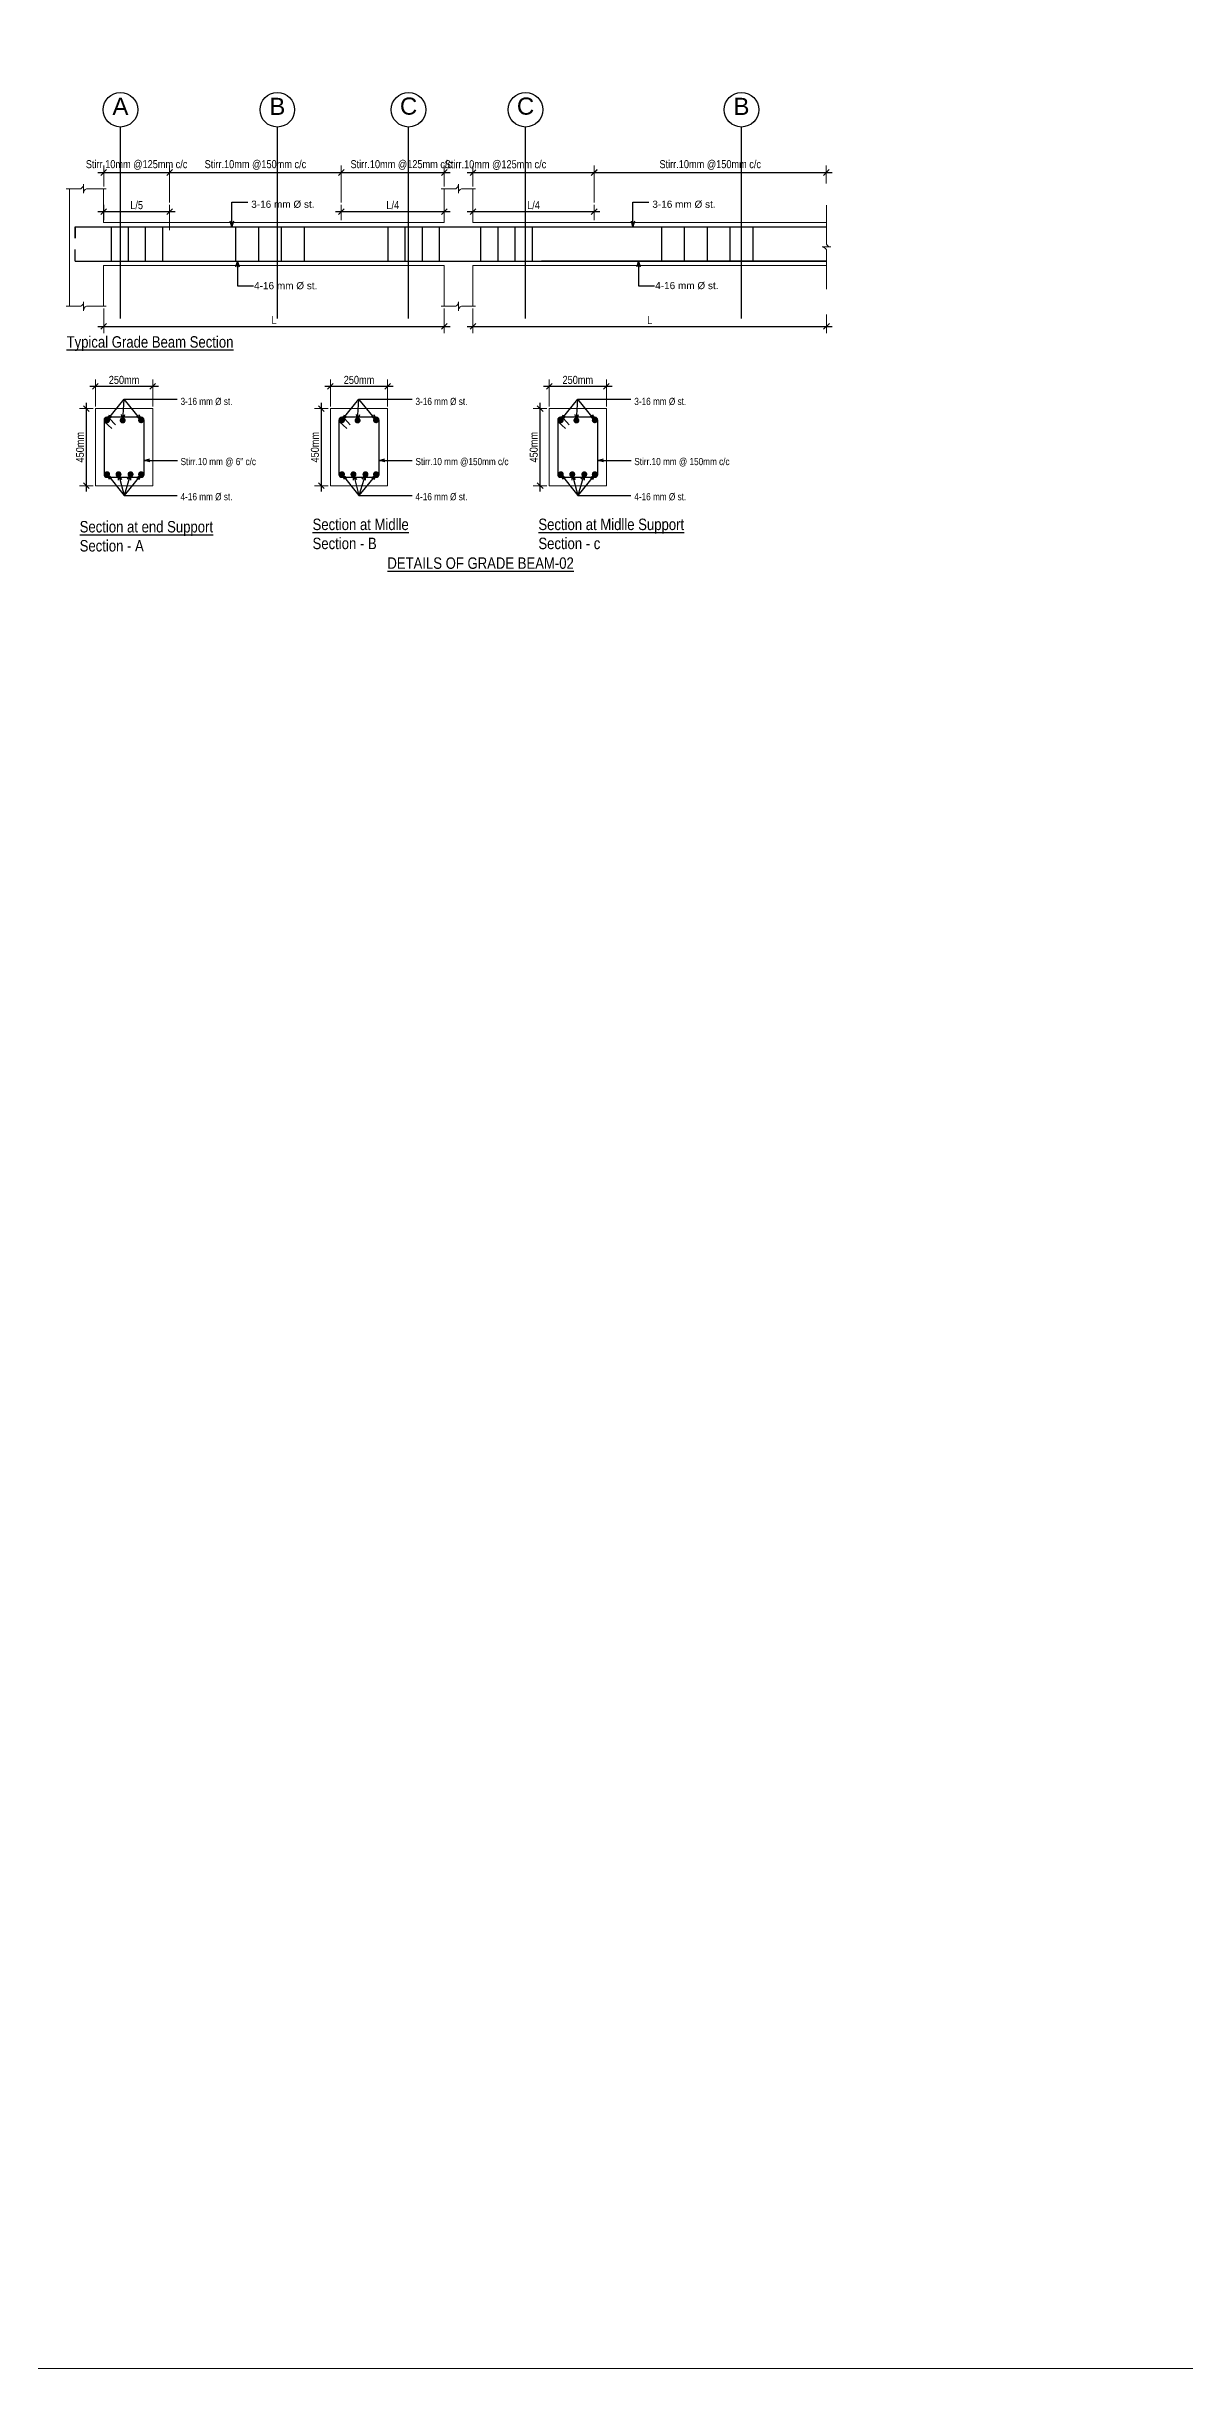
# Model space of a CAD drawing. Header units: inches. Extents: x -4010 to 92088, y -38563 to -1318.
# Drawn here: x 31049 to 31447, y -17502 to -16689 of the extents above; entities that cross this region are included whole.
import ezdxf

# ---------------------------------------------------------------- set-up
doc = ezdxf.new("R2010")
doc.units = ezdxf.units.IN
doc.header["$MEASUREMENT"] = 0
doc.header["$PDMODE"] = 99
for name, color, linetype, lineweight in [('1-FOUNDATION DIM', 31, 'Continuous', 5), ('DIM', 7, 'Continuous', 15), ('LINE', 8, 'Continuous', 13)]:
    doc.layers.add(name, color=color, linetype=linetype, lineweight=lineweight)
for name, color, linetype in [('Hatch', 3, 'Continuous'), ('Rod', 1, 'Continuous'), ('TEX', 7, 'Continuous')]:
    doc.layers.add(name, color=color, linetype=linetype)
doc.styles.add('R', font='arial.ttf')
doc.styles.get("Standard").update_dxf_attribs({"font": 'ARIALN.TTF'})
doc.styles.add('style0', font='swissel.ttf')
doc.dimstyles.new('_30', dxfattribs={"dimscale": 0.4, "dimtxt": 7, "dimasz": 5, "dimexe": 6, "dimexo": 2, "dimgap": 2, "dimtad": 1, "dimdec": 0, "dimzin": 3, "dimdsep": 46, "dimlunit": 3, "dimtxsty": 'Standard', "dimblk": 'OBLIQUE', "dimcen": 0, "dimdle": 5, "dimclrt": 7, "dimazin": 0, "dimtfac": 0.0375, "dimtdec": 0, "dimtofl": 0, "dimtmove": 0, "dimatfit": 3, "dimldrblk": 'OPEN30', "dimfxl": 6, "dimtvp": 0.8, "dimtolj": 1, "dimtzin": 0, "dimlwe": -1, "dimarcsym": 0})

# ---------------------------------------------------------------- blocks, each defined once
blk = doc.blocks.new('_Oblique')
at = {"color": 0, "linetype": 'ByBlock', "lineweight": -2}
blk.add_line((-0.5, -0.5), (0.5, 0.5), dxfattribs=at)
blk = doc.blocks.new('_Open30')
at = {"color": 0, "linetype": 'ByBlock', "lineweight": -2}
for p, q in [((-1, 0.27), (0, 0)), ((0, 0), (-1, -0.27)), ((0, 0), (-1, 0))]:
    blk.add_line(p, q, dxfattribs=at)
blk = doc.blocks.new('*D443')
at = {"layer": 'Defpoints', "color": 0}
for p in [(31321.36, -16733.44), (31321.36, -16738.14), (31240.22, -16744.71)]:
    blk.add_point(p, dxfattribs=at)
at = {"layer": 'DIM', "color": 0, "lineweight": -2}
blk.add_line((31238.22, -16733.44), (31323.36, -16733.44), dxfattribs=at)
at = {"layer": 'DIM', "color": 0}
for p, q in [((31240.22, -16743.91), (31240.22, -16731.04)), ((31321.36, -16737.34), (31321.36, -16731.04))]:
    blk.add_line(p, q, dxfattribs=at)
at = {"layer": 'DIM', "color": 0, "lineweight": -2, "xscale": 2, "yscale": 2, "zscale": 2, "rotation": 180}
blk.add_blockref('_Oblique', (31240.22, -16733.44), dxfattribs=at)
at = {"layer": 'DIM', "color": 0, "lineweight": -2, "xscale": 2, "yscale": 2, "zscale": 2}
blk.add_blockref('_Oblique', (31321.36, -16733.44), dxfattribs=at)
at = {"layer": 'DIM', "color": 7, "insert": (31280.79, -16730.8), "char_height": 2.8, "attachment_point": 5}
blk.add_mtext('\\A1;Stirr.10mm @150mm c/c', dxfattribs=at)
blk = doc.blocks.new('*D444')
at = {"layer": 'Defpoints', "color": 0}
for p in [(31187.82, -16733.44), (31187.82, -16739.09), (31151.82, -16744.71)]:
    blk.add_point(p, dxfattribs=at)
at = {"layer": 'DIM', "color": 0, "lineweight": -2}
blk.add_line((31149.82, -16733.44), (31189.82, -16733.44), dxfattribs=at)
at = {"layer": 'DIM', "color": 0}
for p, q in [((31151.82, -16743.91), (31151.82, -16731.04)), ((31187.82, -16738.29), (31187.82, -16731.04))]:
    blk.add_line(p, q, dxfattribs=at)
at = {"layer": 'DIM', "color": 0, "lineweight": -2, "xscale": 2, "yscale": 2, "zscale": 2, "rotation": 180}
blk.add_blockref('_Oblique', (31151.82, -16733.44), dxfattribs=at)
at = {"layer": 'DIM', "color": 0, "lineweight": -2, "xscale": 2, "yscale": 2, "zscale": 2}
blk.add_blockref('_Oblique', (31187.82, -16733.44), dxfattribs=at)
at = {"layer": 'DIM', "color": 7, "insert": (31172.79, -16730.8), "char_height": 2.8, "attachment_point": 5}
blk.add_mtext('\\A1;Stirr.10mm @125mm c/c', dxfattribs=at)
blk = doc.blocks.new('*D445')
at = {"layer": 'Defpoints', "color": 0}
for p in [(31151.82, -16750.93), (31187.82, -16747.11), (31187.82, -16750.93)]:
    blk.add_point(p, dxfattribs=at)
at = {"layer": 'DIM', "color": 0, "lineweight": -2}
blk.add_line((31149.82, -16747.11), (31189.82, -16747.11), dxfattribs=at)
at = {"layer": 'DIM', "color": 0}
for p, q in [((31151.82, -16750.13), (31151.82, -16744.71)), ((31187.82, -16750.13), (31187.82, -16744.71))]:
    blk.add_line(p, q, dxfattribs=at)
at = {"layer": 'DIM', "color": 0, "lineweight": -2, "xscale": 2, "yscale": 2, "zscale": 2, "rotation": 180}
blk.add_blockref('_Oblique', (31151.82, -16747.11), dxfattribs=at)
at = {"layer": 'DIM', "color": 0, "lineweight": -2, "xscale": 2, "yscale": 2, "zscale": 2}
blk.add_blockref('_Oblique', (31187.82, -16747.11), dxfattribs=at)
at = {"layer": 'DIM', "color": 7, "insert": (31169.82, -16744.86), "char_height": 2.8, "attachment_point": 5}
blk.add_mtext('\\A1;L/4', dxfattribs=at)
blk = doc.blocks.new('*D446')
at = {"layer": 'Defpoints', "color": 0}
for p in [(31151.82, -16733.44), (31091.79, -16744.7), (31151.82, -16744.71)]:
    blk.add_point(p, dxfattribs=at)
at = {"layer": 'DIM', "color": 0, "lineweight": -2}
blk.add_line((31089.79, -16733.44), (31153.82, -16733.44), dxfattribs=at)
at = {"layer": 'DIM', "color": 0}
for p, q in [((31091.79, -16743.9), (31091.79, -16731.04)), ((31151.82, -16743.91), (31151.82, -16731.04))]:
    blk.add_line(p, q, dxfattribs=at)
at = {"layer": 'DIM', "color": 0, "lineweight": -2, "xscale": 2, "yscale": 2, "zscale": 2, "rotation": 180}
blk.add_blockref('_Oblique', (31091.79, -16733.44), dxfattribs=at)
at = {"layer": 'DIM', "color": 0, "lineweight": -2, "xscale": 2, "yscale": 2, "zscale": 2}
blk.add_blockref('_Oblique', (31151.82, -16733.44), dxfattribs=at)
at = {"layer": 'DIM', "color": 7, "insert": (31121.81, -16730.8), "char_height": 2.8, "attachment_point": 5}
blk.add_mtext('\\A1;Stirr.10mm @150mm c/c', dxfattribs=at)
blk = doc.blocks.new('*D447')
at = {"layer": 'Defpoints', "color": 0}
for p in [(31091.79, -16733.44), (31068.75, -16739.09), (31091.79, -16744.7)]:
    blk.add_point(p, dxfattribs=at)
at = {"layer": 'DIM', "color": 0, "lineweight": -2}
blk.add_line((31066.75, -16733.44), (31093.79, -16733.44), dxfattribs=at)
at = {"layer": 'DIM', "color": 0}
for p, q in [((31068.75, -16738.29), (31068.75, -16731.04)), ((31091.79, -16743.9), (31091.79, -16731.04))]:
    blk.add_line(p, q, dxfattribs=at)
at = {"layer": 'DIM', "color": 0, "lineweight": -2, "xscale": 2, "yscale": 2, "zscale": 2, "rotation": 180}
blk.add_blockref('_Oblique', (31068.75, -16733.44), dxfattribs=at)
at = {"layer": 'DIM', "color": 0, "lineweight": -2, "xscale": 2, "yscale": 2, "zscale": 2}
blk.add_blockref('_Oblique', (31091.79, -16733.44), dxfattribs=at)
at = {"layer": 'DIM', "color": 7, "insert": (31080.27, -16730.8), "char_height": 2.8, "attachment_point": 5}
blk.add_mtext('\\A1;Stirr.10mm @125mm c/c', dxfattribs=at)
blk = doc.blocks.new('*D448')
at = {"layer": 'Defpoints', "color": 0}
for p in [(31240.22, -16733.47), (31197.82, -16739.09), (31240.22, -16744.71)]:
    blk.add_point(p, dxfattribs=at)
at = {"layer": 'DIM', "color": 0, "lineweight": -2}
blk.add_line((31195.82, -16733.47), (31242.22, -16733.47), dxfattribs=at)
at = {"layer": 'DIM', "color": 0}
for p, q in [((31197.82, -16738.29), (31197.82, -16731.07)), ((31240.22, -16743.91), (31240.22, -16731.07))]:
    blk.add_line(p, q, dxfattribs=at)
at = {"layer": 'DIM', "color": 0, "lineweight": -2, "xscale": 2, "yscale": 2, "zscale": 2, "rotation": 180}
blk.add_blockref('_Oblique', (31197.82, -16733.47), dxfattribs=at)
at = {"layer": 'DIM', "color": 0, "lineweight": -2, "xscale": 2, "yscale": 2, "zscale": 2}
blk.add_blockref('_Oblique', (31240.22, -16733.47), dxfattribs=at)
at = {"layer": 'DIM', "color": 7, "insert": (31205.72, -16730.83), "char_height": 2.8, "attachment_point": 5}
blk.add_mtext('\\A1;Stirr.10mm @125mm c/c', dxfattribs=at)
blk = doc.blocks.new('*D449')
at = {"layer": 'Defpoints', "color": 0}
for p in [(31197.82, -16750.93), (31240.22, -16747.11), (31240.22, -16750.93)]:
    blk.add_point(p, dxfattribs=at)
at = {"layer": 'DIM', "color": 0, "lineweight": -2}
blk.add_line((31195.82, -16747.11), (31242.22, -16747.11), dxfattribs=at)
at = {"layer": 'DIM', "color": 0}
for p, q in [((31197.82, -16750.13), (31197.82, -16744.71)), ((31240.22, -16750.13), (31240.22, -16744.71))]:
    blk.add_line(p, q, dxfattribs=at)
at = {"layer": 'DIM', "color": 0, "lineweight": -2, "xscale": 2, "yscale": 2, "zscale": 2, "rotation": 180}
blk.add_blockref('_Oblique', (31197.82, -16747.11), dxfattribs=at)
at = {"layer": 'DIM', "color": 0, "lineweight": -2, "xscale": 2, "yscale": 2, "zscale": 2}
blk.add_blockref('_Oblique', (31240.22, -16747.11), dxfattribs=at)
at = {"layer": 'DIM', "color": 7, "insert": (31219.02, -16744.86), "char_height": 2.8, "attachment_point": 5}
blk.add_mtext('\\A1;{\\fArial Narrow|b0|i0|c0|p34;L/4}', dxfattribs=at)
blk = doc.blocks.new('*D450')
at = {"layer": 'Defpoints', "color": 0}
for p in [(31068.75, -16780.25), (31187.82, -16780.25), (31187.82, -16787.27)]:
    blk.add_point(p, dxfattribs=at)
at = {"layer": 'DIM', "color": 0}
for p, q in [((31068.75, -16781.05), (31068.75, -16789.67)), ((31187.82, -16781.05), (31187.82, -16789.67))]:
    blk.add_line(p, q, dxfattribs=at)
at = {"layer": 'DIM', "color": 0, "lineweight": -2}
blk.add_line((31066.75, -16787.27), (31189.82, -16787.27), dxfattribs=at)
at = {"layer": 'DIM', "color": 0, "lineweight": -2, "xscale": 2, "yscale": 2, "zscale": 2, "rotation": 180}
blk.add_blockref('_Oblique', (31068.75, -16787.27), dxfattribs=at)
at = {"layer": 'DIM', "color": 0, "lineweight": -2, "xscale": 2, "yscale": 2, "zscale": 2}
blk.add_blockref('_Oblique', (31187.82, -16787.27), dxfattribs=at)
at = {"layer": 'DIM', "color": 7, "insert": (31128.29, -16785.07), "char_height": 2.8, "attachment_point": 5}
blk.add_mtext('\\A1;L', dxfattribs=at)
blk = doc.blocks.new('*D451')
at = {"layer": 'Defpoints', "color": 0}
for p in [(31197.82, -16780.25), (31321.43, -16782.37), (31321.43, -16787.27)]:
    blk.add_point(p, dxfattribs=at)
at = {"layer": 'DIM', "color": 0}
for p, q in [((31197.82, -16781.05), (31197.82, -16789.67)), ((31321.43, -16783.17), (31321.43, -16789.67))]:
    blk.add_line(p, q, dxfattribs=at)
at = {"layer": 'DIM', "color": 0, "lineweight": -2}
blk.add_line((31195.82, -16787.27), (31323.43, -16787.27), dxfattribs=at)
at = {"layer": 'DIM', "color": 0, "lineweight": -2, "xscale": 2, "yscale": 2, "zscale": 2, "rotation": 180}
blk.add_blockref('_Oblique', (31197.82, -16787.27), dxfattribs=at)
at = {"layer": 'DIM', "color": 0, "lineweight": -2, "xscale": 2, "yscale": 2, "zscale": 2}
blk.add_blockref('_Oblique', (31321.43, -16787.27), dxfattribs=at)
at = {"layer": 'DIM', "color": 7, "insert": (31259.63, -16785.07), "char_height": 2.8, "attachment_point": 5}
blk.add_mtext('\\A1;L', dxfattribs=at)
blk = doc.blocks.new('*D452')
at = {"layer": 'Defpoints', "color": 0}
for p in [(31068.75, -16750.93), (31091.79, -16747.1), (31091.79, -16754.43)]:
    blk.add_point(p, dxfattribs=at)
at = {"layer": 'DIM', "color": 0, "lineweight": -2}
blk.add_line((31066.75, -16747.1), (31093.79, -16747.1), dxfattribs=at)
at = {"layer": 'DIM', "color": 0}
for p, q in [((31068.75, -16750.13), (31068.75, -16744.7)), ((31091.79, -16753.63), (31091.79, -16744.7))]:
    blk.add_line(p, q, dxfattribs=at)
at = {"layer": 'DIM', "color": 0, "lineweight": -2, "xscale": 2, "yscale": 2, "zscale": 2, "rotation": 180}
blk.add_blockref('_Oblique', (31068.75, -16747.1), dxfattribs=at)
at = {"layer": 'DIM', "color": 0, "lineweight": -2, "xscale": 2, "yscale": 2, "zscale": 2}
blk.add_blockref('_Oblique', (31091.79, -16747.1), dxfattribs=at)
at = {"layer": 'DIM', "color": 7, "insert": (31080.27, -16744.86), "char_height": 2.8, "attachment_point": 5}
blk.add_mtext('\\A1;L/5', dxfattribs=at)
blk = doc.blocks.new('*D453')
at = {"layer": 'Defpoints', "color": 0}
for p in [(31148.01, -16808.25), (31148.01, -16816.05), (31168.01, -16816.05)]:
    blk.add_point(p, dxfattribs=at)
at = {"layer": 'DIM', "color": 0, "lineweight": -2}
blk.add_line((31170.01, -16808.25), (31146.01, -16808.25), dxfattribs=at)
at = {"layer": 'DIM', "color": 0}
for p, q in [((31148.01, -16815.25), (31148.01, -16805.85)), ((31168.01, -16815.25), (31168.01, -16805.85))]:
    blk.add_line(p, q, dxfattribs=at)
at = {"layer": 'DIM', "color": 0, "lineweight": -2, "xscale": 2, "yscale": 2, "zscale": 2, "rotation": 180}
blk.add_blockref('_Oblique', (31148.01, -16808.25), dxfattribs=at)
at = {"layer": 'DIM', "color": 0, "lineweight": -2, "xscale": 2, "yscale": 2, "zscale": 2}
blk.add_blockref('_Oblique', (31168.01, -16808.25), dxfattribs=at)
at = {"layer": 'DIM', "color": 7, "insert": (31158.01, -16806.02), "char_height": 2.8, "attachment_point": 5}
blk.add_mtext('\\A1;250mm', dxfattribs=at)
blk = doc.blocks.new('*D454')
at = {"layer": 'Defpoints', "color": 0}
for p in [(31144.85, -16816.05), (31148.01, -16816.05), (31148.01, -16843.05)]:
    blk.add_point(p, dxfattribs=at)
at = {"layer": 'DIM', "color": 0}
for p, q in [((31147.21, -16816.05), (31142.45, -16816.05)), ((31147.21, -16843.05), (31142.45, -16843.05))]:
    blk.add_line(p, q, dxfattribs=at)
at = {"layer": 'DIM', "color": 0, "lineweight": -2}
blk.add_line((31144.85, -16845.05), (31144.85, -16814.05), dxfattribs=at)
at = {"layer": 'DIM', "color": 0, "lineweight": -2, "xscale": 2, "yscale": 2, "zscale": 2}
for p, rotation in [((31144.85, -16816.05), 90), ((31144.85, -16843.05), 270)]:
    blk.add_blockref('_Oblique', p, dxfattribs=dict(at, rotation=rotation))
at = {"layer": 'DIM', "color": 7, "insert": (31142.62, -16829.55), "char_height": 2.8, "attachment_point": 5, "rotation": 90}
blk.add_mtext('\\A1;450mm', dxfattribs=at)
blk = doc.blocks.new('*D455')
at = {"layer": 'Defpoints', "color": 0}
for p in [(31065.88, -16808.25), (31065.88, -16816.05), (31085.88, -16816.05)]:
    blk.add_point(p, dxfattribs=at)
at = {"layer": 'DIM', "color": 0, "lineweight": -2}
blk.add_line((31087.88, -16808.25), (31063.88, -16808.25), dxfattribs=at)
at = {"layer": 'DIM', "color": 0}
for p, q in [((31065.88, -16815.25), (31065.88, -16805.85)), ((31085.88, -16815.25), (31085.88, -16805.85))]:
    blk.add_line(p, q, dxfattribs=at)
at = {"layer": 'DIM', "color": 0, "lineweight": -2, "xscale": 2, "yscale": 2, "zscale": 2, "rotation": 180}
blk.add_blockref('_Oblique', (31065.88, -16808.25), dxfattribs=at)
at = {"layer": 'DIM', "color": 0, "lineweight": -2, "xscale": 2, "yscale": 2, "zscale": 2}
blk.add_blockref('_Oblique', (31085.88, -16808.25), dxfattribs=at)
at = {"layer": 'DIM', "color": 7, "insert": (31075.88, -16806.02), "char_height": 2.8, "attachment_point": 5}
blk.add_mtext('\\A1;250mm', dxfattribs=at)
blk = doc.blocks.new('*D456')
at = {"layer": 'Defpoints', "color": 0}
for p in [(31062.72, -16816.05), (31065.88, -16816.05), (31065.88, -16843.05)]:
    blk.add_point(p, dxfattribs=at)
at = {"layer": 'DIM', "color": 0}
for p, q in [((31065.08, -16816.05), (31060.32, -16816.05)), ((31065.08, -16843.05), (31060.32, -16843.05))]:
    blk.add_line(p, q, dxfattribs=at)
at = {"layer": 'DIM', "color": 0, "lineweight": -2}
blk.add_line((31062.72, -16845.05), (31062.72, -16814.05), dxfattribs=at)
at = {"layer": 'DIM', "color": 0, "lineweight": -2, "xscale": 2, "yscale": 2, "zscale": 2}
for p, rotation in [((31062.72, -16816.05), 90), ((31062.72, -16843.05), 270)]:
    blk.add_blockref('_Oblique', p, dxfattribs=dict(at, rotation=rotation))
at = {"layer": 'DIM', "color": 7, "insert": (31060.49, -16829.55), "char_height": 2.8, "attachment_point": 5, "rotation": 90}
blk.add_mtext('\\A1;450mm', dxfattribs=at)
blk = doc.blocks.new('*D457')
at = {"layer": 'Defpoints', "color": 0}
for p in [(31224.5, -16808.25), (31224.5, -16816.05), (31244.5, -16816.05)]:
    blk.add_point(p, dxfattribs=at)
at = {"layer": 'DIM', "color": 0, "lineweight": -2}
blk.add_line((31246.5, -16808.25), (31222.5, -16808.25), dxfattribs=at)
at = {"layer": 'DIM', "color": 0}
for p, q in [((31224.5, -16815.25), (31224.5, -16805.85)), ((31244.5, -16815.25), (31244.5, -16805.85))]:
    blk.add_line(p, q, dxfattribs=at)
at = {"layer": 'DIM', "color": 0, "lineweight": -2, "xscale": 2, "yscale": 2, "zscale": 2, "rotation": 180}
blk.add_blockref('_Oblique', (31224.5, -16808.25), dxfattribs=at)
at = {"layer": 'DIM', "color": 0, "lineweight": -2, "xscale": 2, "yscale": 2, "zscale": 2}
blk.add_blockref('_Oblique', (31244.5, -16808.25), dxfattribs=at)
at = {"layer": 'DIM', "color": 7, "insert": (31234.5, -16806.02), "char_height": 2.8, "attachment_point": 5}
blk.add_mtext('\\A1;250mm', dxfattribs=at)
blk = doc.blocks.new('*D458')
at = {"layer": 'Defpoints', "color": 0}
for p in [(31221.34, -16816.05), (31224.5, -16816.05), (31224.5, -16843.05)]:
    blk.add_point(p, dxfattribs=at)
at = {"layer": 'DIM', "color": 0}
for p, q in [((31223.7, -16816.05), (31218.94, -16816.05)), ((31223.7, -16843.05), (31218.94, -16843.05))]:
    blk.add_line(p, q, dxfattribs=at)
at = {"layer": 'DIM', "color": 0, "lineweight": -2}
blk.add_line((31221.34, -16845.05), (31221.34, -16814.05), dxfattribs=at)
at = {"layer": 'DIM', "color": 0, "lineweight": -2, "xscale": 2, "yscale": 2, "zscale": 2}
for p, rotation in [((31221.34, -16816.05), 90), ((31221.34, -16843.05), 270)]:
    blk.add_blockref('_Oblique', p, dxfattribs=dict(at, rotation=rotation))
at = {"layer": 'DIM', "color": 7, "insert": (31219.11, -16829.55), "char_height": 2.8, "attachment_point": 5, "rotation": 90}
blk.add_mtext('\\A1;450mm', dxfattribs=at)

msp = doc.modelspace()

# ---------------------------------------------------------------- linework, layer by layer
at = {"layer": '1-FOUNDATION DIM'}
msp.add_lwpolyline([(28242.348, -15893.413), (37083.326, -15893.413), (37083.326, -17501.775), (28242.348, -17501.775)], close=True, dxfattribs=at)
at = {"layer": 'Hatch'}
for p, q in [((31074.607, -16784.497), (31074.607, -16717.516)), ((31129.461, -16784.497), (31129.461, -16717.516)), ((31175.338, -16784.497), (31175.338, -16717.516)), ((31216.229, -16784.497), (31216.229, -16717.516)), ((31291.712, -16784.497), (31291.712, -16717.516))]:
    msp.add_line(p, q, dxfattribs=at)
for centre in [(31074.607, -16711.466), (31129.461, -16711.466), (31175.338, -16711.466), (31216.229, -16711.466), (31291.712, -16711.466)]:
    msp.add_circle(centre, 6.051, dxfattribs=at)
at = {"layer": 'LINE'}
for p, q in [((31056.747, -16739.094), (31056.747, -16780.251)), ((31068.747, -16739.094), (31068.747, -16750.926)), ((31187.823, -16739.094), (31187.823, -16750.926)), ((31187.823, -16739.094), (31187.823, -16750.926)), ((31197.823, -16739.094), (31197.823, -16750.926)), ((31068.747, -16750.926), (31187.823, -16750.926)), ((31197.823, -16750.926), (31321.432, -16750.926)), ((31068.747, -16765.926), (31068.747, -16780.251)), ((31068.747, -16765.926), (31187.823, -16765.926)), ((31187.823, -16765.926), (31187.823, -16780.251)), ((31187.823, -16765.926), (31187.823, -16780.251)), ((31197.823, -16765.926), (31197.823, -16780.251)), ((31197.823, -16765.926), (31321.432, -16765.926))]:
    msp.add_line(p, q, dxfattribs=at)
for points in [[(31055.582, -16739.094), (31060.747, -16739.094, 0.2516591), (31061.747, -16737.525), (31061.747, -16740.662, -0.3614804), (31062.747, -16739.094), (31069.654, -16739.094)], [(31186.706, -16739.094), (31191.82, -16739.094, 0.2516591), (31192.82, -16737.525), (31192.82, -16740.662, -0.3614804), (31193.82, -16739.094), (31198.729, -16739.094)], [(31321.432, -16774.269), (31321.432, -16760.467, 0.2516591), (31319.864, -16759.467), (31323.001, -16759.467, -0.3614804), (31321.432, -16758.467), (31321.432, -16744.884)], [(31055.582, -16780.251), (31060.747, -16780.251, 0.2516591), (31061.747, -16778.683), (31061.747, -16781.819, -0.3614804), (31062.747, -16780.251), (31069.654, -16780.251)], [(31186.706, -16780.251), (31191.82, -16780.251, 0.2516591), (31192.82, -16778.683), (31192.82, -16781.819, -0.3614804), (31193.82, -16780.251), (31198.729, -16780.251)]]:
    msp.add_lwpolyline(points, format="xyb", dxfattribs=at)
for points in [[(31065.88, -16843.052), (31085.88, -16843.052), (31085.88, -16816.052), (31065.88, -16816.052)], [(31148.006, -16843.052), (31168.006, -16843.052), (31168.006, -16816.052), (31148.006, -16816.052)], [(31224.497, -16843.052), (31244.497, -16843.052), (31244.497, -16816.052), (31224.497, -16816.052)]]:
    msp.add_lwpolyline(points, close=True, dxfattribs=at)
at = {"layer": 'Rod'}
for p, q in [((31058.747, -16752.426), (31058.747, -16756.426)), ((31058.747, -16756.426), (31058.747, -16752.426)), ((31058.747, -16752.426), (31321.432, -16752.426)), ((31071.314, -16752.426), (31071.314, -16764.426)), ((31077.314, -16752.426), (31077.314, -16764.426)), ((31083.314, -16752.426), (31083.314, -16764.426)), ((31089.314, -16752.426), (31089.314, -16764.426)), ((31114.855, -16752.426), (31114.855, -16764.426)), ((31122.855, -16752.426), (31122.855, -16764.426)), ((31130.855, -16752.426), (31130.855, -16764.426)), ((31138.855, -16752.426), (31138.855, -16764.426)), ((31168.063, -16752.426), (31168.063, -16764.426)), ((31174.063, -16752.426), (31174.063, -16764.426)), ((31180.063, -16752.426), (31180.063, -16764.426)), ((31186.063, -16752.426), (31186.063, -16764.426)), ((31200.54, -16752.426), (31200.54, -16764.426)), ((31206.54, -16752.426), (31206.54, -16764.426)), ((31212.54, -16752.426), (31212.54, -16764.426)), ((31218.54, -16752.426), (31218.54, -16764.426)), ((31263.701, -16752.426), (31263.701, -16764.426)), ((31271.701, -16752.426), (31271.701, -16764.426)), ((31279.701, -16752.426), (31279.701, -16764.426)), ((31287.701, -16752.426), (31287.701, -16764.426)), ((31295.701, -16752.426), (31295.701, -16764.426)), ((31058.747, -16764.426), (31058.747, -16760.426)), ((31058.747, -16764.426), (31058.747, -16760.426)), ((31058.747, -16764.426), (31321.432, -16764.426))]:
    msp.add_line(p, q, dxfattribs=at)
msp.add_lwpolyline([(31321.432, -16764.426), (31221.823, -16764.426)], dxfattribs=at)
for points in [[(31069.88, -16840.052), (31081.88, -16840.052, 0.4142136), (31082.88, -16839.052), (31082.88, -16820.052, 0.4142136), (31081.88, -16819.052), (31069.88, -16819.052, 0.4142136), (31068.88, -16820.052), (31068.88, -16839.052, 0.4142136)], [(31152.006, -16840.052), (31164.006, -16840.052, 0.4142136), (31165.006, -16839.052), (31165.006, -16820.052, 0.4142136), (31164.006, -16819.052), (31152.006, -16819.052, 0.4142136), (31151.006, -16820.052), (31151.006, -16839.052, 0.4142136)], [(31228.497, -16840.052), (31240.497, -16840.052, 0.4142136), (31241.497, -16839.052), (31241.497, -16820.052, 0.4142136), (31240.497, -16819.052), (31228.497, -16819.052, 0.4142136), (31227.497, -16820.052), (31227.497, -16839.052, 0.4142136)]]:
    msp.add_lwpolyline(points, format="xyb", close=True, dxfattribs=at)
at = {"layer": 'Rod', "const_width": 1.05}
for points in [[(31069.407, -16820.103, -1), (31070.457, -16820.103, -1)], [(31074.873, -16820.185, -1), (31075.923, -16820.185, -1)], [(31082.354, -16820.103, 1), (31081.304, -16820.103, 1)], [(31151.533, -16820.103, -1), (31152.583, -16820.103, -1)], [(31156.999, -16820.185, -1), (31158.049, -16820.185, -1)], [(31164.48, -16820.103, 1), (31163.43, -16820.103, 1)], [(31228.023, -16820.103, -1), (31229.073, -16820.103, -1)], [(31233.489, -16820.185, -1), (31234.539, -16820.185, -1)], [(31240.971, -16820.103, 1), (31239.921, -16820.103, 1)], [(31069.407, -16839.002, 1), (31070.457, -16839.002, 1)], [(31073.415, -16839.031, -1), (31074.465, -16839.031, -1)], [(31077.621, -16839.031, -1), (31078.671, -16839.031, -1)], [(31082.354, -16839.002, -1), (31081.304, -16839.002, -1)], [(31151.533, -16839.002, 1), (31152.583, -16839.002, 1)], [(31155.541, -16839.031, -1), (31156.591, -16839.031, -1)], [(31159.747, -16839.031, -1), (31160.797, -16839.031, -1)], [(31164.48, -16839.002, -1), (31163.43, -16839.002, -1)], [(31228.023, -16839.002, 1), (31229.073, -16839.002, 1)], [(31232.031, -16839.031, -1), (31233.081, -16839.031, -1)], [(31236.238, -16839.031, -1), (31237.288, -16839.031, -1)], [(31240.971, -16839.002, -1), (31239.921, -16839.002, -1)]]:
    msp.add_lwpolyline(points, format="xyb", close=True, dxfattribs=at)
at = {"layer": 'Rod'}
for points in [[(31069.011, -16819.644, 0.2624441), (31069.066, -16820.716), (31071.596, -16822.971)], [(31069.902, -16819.052, -0.3032581), (31070.826, -16819.557), (31072.829, -16821.667)], [(31151.137, -16819.644, 0.2624441), (31151.191, -16820.716), (31153.722, -16822.971)], [(31152.028, -16819.052, -0.3032581), (31152.952, -16819.557), (31154.955, -16821.667)], [(31227.627, -16819.644, 0.2624441), (31227.682, -16820.716), (31230.213, -16822.971)], [(31228.519, -16819.052, -0.3032581), (31229.442, -16819.557), (31231.446, -16821.667)]]:
    msp.add_lwpolyline(points, format="xyb", dxfattribs=at)

# ---------------------------------------------------------------- texts
at = {"layer": 'TEX'}
for s, insert, char_height, attachment_point, style in [('A', (31074.607, -16713.289), 6, 8, 'R'), ('B', (31129.461, -16713.289), 6, 8, 'R'), ('C', (31175.338, -16713.289), 6, 8, 'R'), ('C', (31216.229, -16713.289), 6, 8, 'R'), ('B', (31291.712, -16713.289), 6, 8, 'R'), ('3-16 mm %%C st.', (31120.337, -16745.881), 2.5, 7, 'style0'), ('3-16 mm %%C st.', (31260.557, -16745.881), 2.5, 7, 'style0'), ('4-16 mm %%C st.', (31121.335, -16774.368), 2.5, 7, 'style0'), ('4-16 mm %%C st.', (31261.555, -16774.336), 2.5, 7, 'style0'), ('{\\fArial Narrow|b0|i0|c0|p34;3-16 mm %%C st.}', (31095.634, -16814.867), 2.5, 7, 'style0'), ('{\\fArial Narrow|b0|i0|c0|p34;3-16 mm %%C st.}', (31177.76, -16814.867), 2.5, 7, 'style0'), ('{\\fArial Narrow|b0|i0|c0|p34;3-16 mm %%C st.}', (31254.251, -16814.867), 2.5, 7, 'style0'), ('{\\fArial Narrow|b0|i0|c0|p34;Stirr.10 mm @ 6" c/c}', (31095.634, -16836.316), 2.5, 7, 'style0'), ('{\\fArial Narrow|b0|i0|c0|p34;Stirr.10 mm @150mm c/c}', (31177.76, -16836.316), 2.5, 7, 'style0'), ('{\\fArial Narrow|b0|i0|c0|p34;Stirr.10 mm @ 150mm c/c}', (31254.251, -16836.316), 2.5, 7, 'style0'), ('{\\fArial Narrow|b0|i0|c0|p34;4-16 mm %%C st.}', (31095.634, -16848.201), 2.5, 7, 'style0'), ('{\\fArial Narrow|b0|i0|c0|p34;4-16 mm %%C st.}', (31177.76, -16848.201), 2.5, 7, 'style0'), ('{\\fArial Narrow|b0|i0|c0|p34;4-16 mm %%C st.}', (31254.251, -16848.201), 2.5, 7, 'style0')]:
    msp.add_mtext(s, dxfattribs=dict(at, insert=insert, char_height=char_height, attachment_point=attachment_point, style=style))
at = {"layer": 'TEX', "char_height": 3.9998, "attachment_point": 1}
for s, insert in [('{\\LTypical Grade Beam Section\\P\\H0.9998x; }', (31055.787, -16790.72)), ('{\\LSection at end Support \\P}Section - A', (31060.361, -16855.368)), ('{\\LSection at Midlle\\P}Section - B', (31141.779, -16854.543)), ('{\\LSection at Midlle} {\\LSupport\\P\\fArial Narrow|b0|i0|c0|p34;\\lSection - }c', (31220.72, -16854.543)), ('{\\LDETAILS OF GRADE BEAM-02}', (31167.932, -16868.1))]:
    msp.add_mtext(s, dxfattribs=dict(at, insert=insert))

# ---------------------------------------------------------------- dimensions: what is measured, and where the dimension line sits
at = {"layer": 'DIM'}
for base, p1, p2, picture, middle in [((31091.794, -16733.436), (31068.747, -16739.094), (31091.794, -16744.705), '*D447', (31080.27, -16733.436)), ((31187.823, -16733.436), (31151.823, -16744.71), (31187.823, -16739.094), '*D444', (31172.788, -16733.436)), ((31240.221, -16733.467), (31197.823, -16739.094), (31240.221, -16744.71), '*D448', (31205.721, -16733.467))]:
    dim = msp.add_linear_dim(base=base, p1=p1, p2=p2, angle=180, text='Stirr.10mm @125mm c/c', dimstyle='_30', dxfattribs=at)
    dim.commit()
    dim.dimension.update_dxf_attribs({"geometry": picture, "text_midpoint": middle, "dimtype": 160})
for base, p1, p2, angle, text, picture, middle in [((31151.823, -16733.436), (31091.794, -16744.705), (31151.823, -16744.71), 180, 'Stirr.10mm @150mm c/c', '*D446', (31121.809, -16730.799)), ((31321.364, -16733.436), (31240.221, -16744.71), (31321.364, -16738.14), 180, 'Stirr.10mm @150mm c/c', '*D443', (31280.793, -16730.799)), ((31062.724, -16816.052), (31065.88, -16843.052), (31065.88, -16816.052), 90, '450mm', '*D456', (31060.495, -16829.552)), ((31144.85, -16816.052), (31148.006, -16843.052), (31148.006, -16816.052), 90, '450mm', '*D454', (31142.621, -16829.552)), ((31221.341, -16816.052), (31224.497, -16843.052), (31224.497, -16816.052), 90, '450mm', '*D458', (31219.111, -16829.552))]:
    dim = msp.add_linear_dim(base=base, p1=p1, p2=p2, angle=angle, text=text, dimstyle='_30', dxfattribs=at)
    dim.commit()
    dim.dimension.update_dxf_attribs({"geometry": picture, "text_midpoint": middle})
for base, p1, p2, text, picture, middle in [((31091.794, -16747.105), (31068.747, -16750.926), (31091.794, -16754.426), 'L/5', '*D452', (31080.27, -16744.857)), ((31187.823, -16747.11), (31151.823, -16750.926), (31187.823, -16750.926), 'L/4', '*D445', (31169.823, -16744.863)), ((31240.221, -16747.11), (31197.823, -16750.926), (31240.221, -16750.926), '{\\fArial Narrow|b0|i0|c0|p34;L/4}', '*D449', (31219.022, -16744.863)), ((31187.823, -16787.272), (31068.747, -16780.251), (31187.823, -16780.251), 'L', '*D450', (31128.285, -16785.072)), ((31321.432, -16787.272), (31197.823, -16780.251), (31321.432, -16782.37), 'L', '*D451', (31259.628, -16785.072)), ((31065.88, -16808.247), (31085.88, -16816.052), (31065.88, -16816.052), '250mm', '*D455', (31075.88, -16806.017)), ((31148.006, -16808.247), (31168.006, -16816.052), (31148.006, -16816.052), '250mm', '*D453', (31158.006, -16806.017)), ((31224.497, -16808.247), (31244.497, -16816.052), (31224.497, -16816.052), '250mm', '*D457', (31234.497, -16806.017))]:
    dim = msp.add_linear_dim(base=base, p1=p1, p2=p2, text=text, dimstyle='_30', dxfattribs=at)
    dim.commit()
    dim.dimension.update_dxf_attribs({"geometry": picture, "text_midpoint": middle})

# ---------------------------------------------------------------- leaders
for points in [[(31113.56, -16752.426), (31113.56, -16743.792), (31119.154, -16743.792)], [(31253.781, -16752.426), (31253.781, -16743.792), (31259.374, -16743.792)], [(31115.53, -16764.426), (31115.53, -16773.06), (31121.123, -16773.06)], [(31255.75, -16764.426), (31255.75, -16773.06), (31261.343, -16773.06)], [(31069.932, -16820.103), (31075.88, -16812.694)], [(31075.398, -16820.185), (31075.88, -16812.694)], [(31081.88, -16820.052), (31075.88, -16812.694), (31094.412, -16812.694)], [(31152.058, -16820.103), (31158.006, -16812.694)], [(31157.524, -16820.185), (31158.006, -16812.694)], [(31164.006, -16820.052), (31158.006, -16812.694), (31176.538, -16812.694)], [(31228.548, -16820.103), (31234.497, -16812.694)], [(31234.014, -16820.185), (31234.497, -16812.694)], [(31240.497, -16820.052), (31234.497, -16812.694), (31253.029, -16812.694)], [(31082.88, -16834.142), (31094.524, -16834.142)], [(31165.006, -16834.142), (31176.65, -16834.142)], [(31241.497, -16834.142), (31253.141, -16834.142)], [(31069.932, -16839.002), (31075.88, -16846.397)], [(31073.94, -16839.031), (31075.865, -16846.397)], [(31078.146, -16839.031), (31075.88, -16846.397)], [(31081.88, -16839.052), (31075.88, -16846.397), (31094.412, -16846.397)], [(31152.058, -16839.002), (31158.006, -16846.397)], [(31156.066, -16839.031), (31157.991, -16846.397)], [(31160.272, -16839.031), (31158.006, -16846.397)], [(31164.006, -16839.052), (31158.006, -16846.397), (31176.538, -16846.397)], [(31228.548, -16839.002), (31234.497, -16846.397)], [(31232.556, -16839.031), (31234.481, -16846.397)], [(31236.763, -16839.031), (31234.497, -16846.397)], [(31240.497, -16839.052), (31234.497, -16846.397), (31253.029, -16846.397)]]:
    msp.add_leader(points, dimstyle='_30', dxfattribs=at)

doc.saveas('drawing.dxf')
